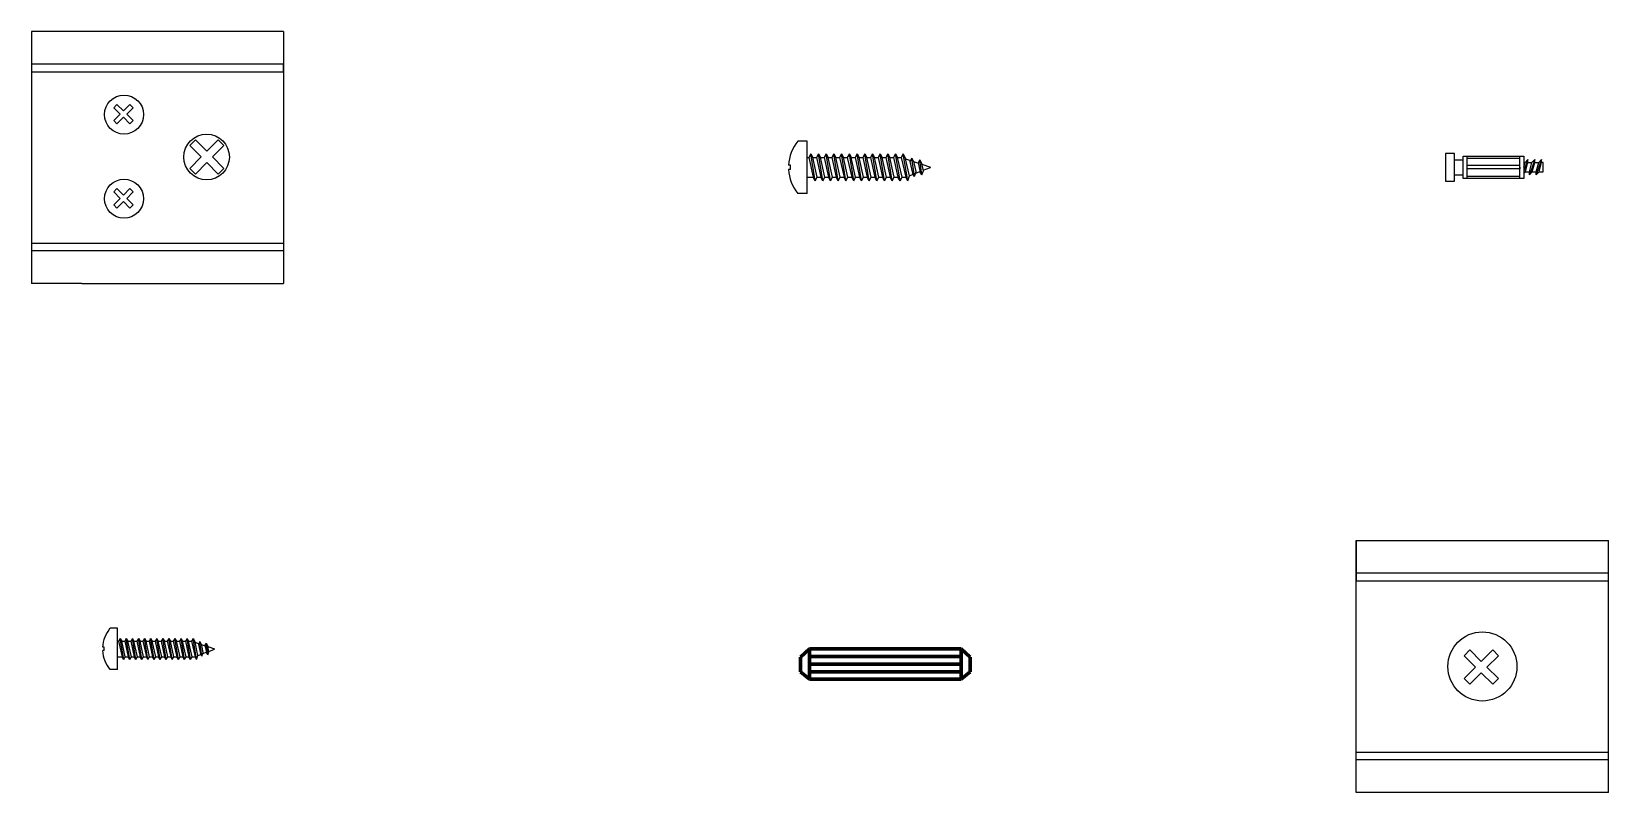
# Model space of a CAD drawing. Header units: millimetres. Extents: x 923 to 1301, y 1500 to 1757.
# Drawn here: x 1009.8 to 1134.9, y 1500.1 to 1560.5 of the extents above; entities that cross this region are included whole.
import ezdxf

# ---------------------------------------------------------------- set-up
doc = ezdxf.new("R2010")
doc.units = ezdxf.units.MM
doc.layers.add('VITI E CERNIERE', color=8, linetype='Continuous')

# ---------------------------------------------------------------- blocks, each defined once
blk = doc.blocks.new('tassello')
at = {"layer": 'VITI E CERNIERE', "linetype": 'ByBlock', "lineweight": 100}
for p, q in [((0, 0.513), (0.209, 0.7)), ((0, 0.513), (0, 0.175)), ((0.209, 0.7), (3.709, 0.7)), ((0.209, 0.7), (0.209, 0)), ((0.209, 0.7), (0.209, 0.525)), ((0.209, 0.525), (0.745, 0.525)), ((0.745, 0.525), (3.709, 0.525)), ((3.918, 0.513), (3.709, 0.7)), ((3.709, 0.7), (3.709, 0)), ((3.918, 0.513), (3.918, 0.175)), ((0.209, 0), (0, 0.175)), ((0.209, 0.35), (0.902, 0.35)), ((0.902, 0.175), (0.209, 0.175)), ((0.902, 0.35), (0.902, 0.35)), ((0.902, 0.35), (3.709, 0.35)), ((0.902, 0.175), (3.709, 0.175)), ((3.709, 0), (3.918, 0.175)), ((3.709, 0), (0.209, 0))]:
    blk.add_line(p, q, dxfattribs=at)
blk = doc.blocks.new('vitetassello')
at = {"layer": 'VITI E CERNIERE'}
for p, q in [((-0.13, 0.382), (-0.13, 1.582)), ((-0.13, 1.582), (-0.056, 1.582)), ((-0.056, 1.758), (-0.056, 1.582)), ((-0.056, 1.582), (0.227, 1.582)), ((0.227, 1.582), (0.239, 1.582)), ((0.239, 1.758), (0.239, 1.582)), ((0.239, 1.582), (0.312, 1.582)), ((0.312, 1.582), (0.312, 0.382)), ((-0.13, 1.502), (0.312, 1.502)), ((-0.091, 0.462), (-0.091, 1.502)), ((0.058, 0.462), (0.058, 1.502)), ((0.128, 0.462), (0.128, 1.502)), ((0.27, 1.502), (0.27, 0.462)), ((0.312, 1.502), (0.312, 1.502)), ((-0.13, 0.462), (0.312, 0.462)), ((0.312, 0.382), (-0.13, 0.382)), ((0, 0.348), (0, 0.271)), ((0.093, 0.462), (0.058, 0.462)), ((0.076, 0.462), (0.111, 0.462)), ((0.093, 0.462), (0.128, 0.462)), ((0.186, 0.382), (0.186, 0.357)), ((0, 0.212), (0, 0.136)), ((0, 0.077), (0, 0)), ((0.186, 0.298), (0.186, 0.221)), ((0.186, 0.162), (0.186, 0.086)), ((0.186, 0), (0.186, 0.027)), ((0, 0), (0.186, 0))]:
    blk.add_line(p, q, dxfattribs=at)
blk.add_lwpolyline([(0.364, 1.758), (0.364, 1.935), (-0.181, 1.935), (-0.181, 1.758)], close=True, dxfattribs=at)
for points in [[(-0.033, 0.382), (0, 0.348), (0.186, 0.298), (0.243, 0.298), (0.012, 0.382)], [(0.093, 0.382), (0.186, 0.357), (0.243, 0.298)], [(-0.057, 0.271), (0, 0.212), (0.186, 0.162), (0.243, 0.162), (-0.057, 0.271), (0, 0.271), (0.186, 0.221), (0.243, 0.162)], [(-0.057, 0.136), (0, 0.077), (0.186, 0.027), (0.243, 0.027), (-0.057, 0.136), (0, 0.136), (0.186, 0.086), (0.243, 0.027)]]:
    blk.add_lwpolyline(points, dxfattribs=at)

msp = doc.modelspace()

# ---------------------------------------------------------------- linework, layer by layer
for p, q in [((1071.37, 1551.81), (1070.63, 1551.81)), ((1071.37, 1547.65), (1071.37, 1551.81)), ((1071.37, 1550.51), (1071.5, 1550.51)), ((1071.66, 1550.79), (1071.5, 1550.51)), ((1071.5, 1550.51), (1071.85, 1548.95)), ((1071.66, 1550.79), (1071.82, 1550.51)), ((1072.01, 1548.67), (1071.66, 1550.79)), ((1071.82, 1550.51), (1072.11, 1550.51)), ((1072.17, 1548.95), (1071.82, 1550.51)), ((1072.27, 1550.79), (1072.11, 1550.51)), ((1072.11, 1550.51), (1072.46, 1548.95)), ((1072.27, 1550.79), (1072.43, 1550.51)), ((1072.62, 1548.67), (1072.27, 1550.79)), ((1072.43, 1550.51), (1072.72, 1550.51)), ((1072.78, 1548.95), (1072.43, 1550.51)), ((1072.88, 1550.79), (1072.72, 1550.51)), ((1072.72, 1550.51), (1073.07, 1548.95)), ((1072.88, 1550.79), (1073.04, 1550.51)), ((1073.23, 1548.67), (1072.88, 1550.79)), ((1073.04, 1550.51), (1073.33, 1550.51)), ((1073.39, 1548.95), (1073.04, 1550.51)), ((1073.49, 1550.79), (1073.33, 1550.51)), ((1073.33, 1550.51), (1073.68, 1548.95)), ((1073.49, 1550.79), (1073.65, 1550.51)), ((1073.84, 1548.67), (1073.49, 1550.79)), ((1073.65, 1550.51), (1073.95, 1550.51)), ((1074, 1548.95), (1073.65, 1550.51)), ((1074.1, 1550.79), (1073.95, 1550.51)), ((1073.95, 1550.51), (1074.3, 1548.95)), ((1074.1, 1550.79), (1074.26, 1550.51)), ((1074.45, 1548.67), (1074.1, 1550.79)), ((1074.26, 1550.51), (1074.56, 1550.51)), ((1074.61, 1548.95), (1074.26, 1550.51)), ((1074.72, 1550.79), (1074.56, 1550.51)), ((1074.56, 1550.51), (1074.91, 1548.95)), ((1074.72, 1550.79), (1074.87, 1550.51)), ((1075.07, 1548.67), (1074.72, 1550.79)), ((1074.87, 1550.51), (1075.17, 1550.51)), ((1075.22, 1548.95), (1074.87, 1550.51)), ((1075.33, 1550.79), (1075.17, 1550.51)), ((1075.17, 1550.51), (1075.52, 1548.95)), ((1075.33, 1550.79), (1075.49, 1550.51)), ((1075.68, 1548.67), (1075.33, 1550.79)), ((1075.49, 1550.51), (1075.78, 1550.51)), ((1075.84, 1548.95), (1075.49, 1550.51)), ((1075.94, 1550.79), (1075.78, 1550.51)), ((1075.78, 1550.51), (1076.13, 1548.95)), ((1075.94, 1550.79), (1076.1, 1550.51)), ((1076.29, 1548.67), (1075.94, 1550.79)), ((1076.1, 1550.51), (1076.39, 1550.51)), ((1076.45, 1548.95), (1076.1, 1550.51)), ((1076.55, 1550.79), (1076.39, 1550.51)), ((1076.39, 1550.51), (1076.74, 1548.95)), ((1076.55, 1550.79), (1076.71, 1550.51)), ((1076.9, 1548.67), (1076.55, 1550.79)), ((1076.71, 1550.51), (1077.01, 1550.51)), ((1077.06, 1548.95), (1076.71, 1550.51)), ((1077.16, 1550.79), (1077.01, 1550.51)), ((1077.01, 1550.51), (1077.36, 1548.95)), ((1077.16, 1550.79), (1077.32, 1550.51)), ((1077.51, 1548.67), (1077.16, 1550.79)), ((1077.32, 1550.51), (1077.62, 1550.51)), ((1077.67, 1548.95), (1077.32, 1550.51)), ((1077.78, 1550.79), (1077.62, 1550.51)), ((1077.62, 1550.51), (1077.97, 1548.95)), ((1077.78, 1550.79), (1077.93, 1550.51)), ((1078.13, 1548.67), (1077.78, 1550.79)), ((1077.93, 1550.51), (1078.23, 1550.51)), ((1078.28, 1548.95), (1077.93, 1550.51)), ((1078.39, 1550.79), (1078.23, 1550.51)), ((1078.23, 1550.51), (1078.58, 1548.95)), ((1078.39, 1550.79), (1078.55, 1550.51)), ((1078.74, 1548.67), (1078.39, 1550.79)), ((1078.55, 1550.51), (1078.84, 1550.51)), ((1078.9, 1548.95), (1078.55, 1550.51)), ((1079, 1550.79), (1078.84, 1550.51)), ((1078.84, 1550.51), (1079.19, 1548.95)), ((1079, 1550.79), (1079.18, 1550.4)), ((1079.35, 1548.67), (1079, 1550.79)), ((1079.18, 1550.4), (1079.57, 1550.27)), ((1079.48, 1549.06), (1079.18, 1550.4)), ((1079.68, 1550.47), (1079.52, 1550.19)), ((1079.52, 1550.19), (1079.73, 1549.27)), ((1079.89, 1549), (1079.68, 1550.47)), ((1079.68, 1550.47), (1079.87, 1550.08)), ((1079.81, 1550.19), (1080.2, 1550.06)), ((1080.02, 1549.39), (1079.87, 1550.08)), ((1080.32, 1550.32), (1080.19, 1550.1)), ((1080.19, 1550.1), (1080.35, 1549.36)), ((1080.48, 1549.14), (1080.32, 1550.32)), ((1080.32, 1550.32), (1080.46, 1550.01)), ((1070.04, 1549.9), (1069.9, 1549.9)), ((1070.04, 1549.57), (1069.9, 1549.57)), ((1070.04, 1549.57), (1070.04, 1549.9)), ((1071.37, 1548.95), (1071.85, 1548.95)), ((1072.01, 1548.67), (1071.85, 1548.95)), ((1072.01, 1548.67), (1072.17, 1548.95)), ((1072.17, 1548.95), (1072.46, 1548.95)), ((1072.62, 1548.67), (1072.46, 1548.95)), ((1072.62, 1548.67), (1072.78, 1548.95)), ((1072.78, 1548.95), (1073.07, 1548.95)), ((1073.23, 1548.67), (1073.07, 1548.95)), ((1073.23, 1548.67), (1073.39, 1548.95)), ((1073.39, 1548.95), (1073.68, 1548.95)), ((1073.84, 1548.67), (1073.68, 1548.95)), ((1073.84, 1548.67), (1074, 1548.95)), ((1074, 1548.95), (1074.3, 1548.95)), ((1074.45, 1548.67), (1074.3, 1548.95)), ((1074.45, 1548.67), (1074.61, 1548.95)), ((1074.61, 1548.95), (1074.91, 1548.95)), ((1075.07, 1548.67), (1074.91, 1548.95)), ((1075.07, 1548.67), (1075.22, 1548.95)), ((1075.22, 1548.95), (1075.52, 1548.95)), ((1075.68, 1548.67), (1075.52, 1548.95)), ((1075.68, 1548.67), (1075.84, 1548.95)), ((1075.84, 1548.95), (1076.13, 1548.95)), ((1076.29, 1548.67), (1076.13, 1548.95)), ((1076.29, 1548.67), (1076.45, 1548.95)), ((1076.45, 1548.95), (1076.74, 1548.95)), ((1076.9, 1548.67), (1076.74, 1548.95)), ((1076.9, 1548.67), (1077.06, 1548.95)), ((1077.06, 1548.95), (1077.36, 1548.95)), ((1077.51, 1548.67), (1077.36, 1548.95)), ((1077.51, 1548.67), (1077.67, 1548.95)), ((1077.67, 1548.95), (1077.97, 1548.95)), ((1078.13, 1548.67), (1077.97, 1548.95)), ((1078.13, 1548.67), (1078.28, 1548.95)), ((1078.28, 1548.95), (1078.58, 1548.95)), ((1078.74, 1548.67), (1078.58, 1548.95)), ((1078.74, 1548.67), (1078.9, 1548.95)), ((1078.9, 1548.95), (1079.19, 1548.95)), ((1079.35, 1548.67), (1079.19, 1548.95)), ((1079.35, 1548.67), (1079.48, 1549.06)), ((1079.48, 1549.06), (1079.78, 1549.18)), ((1079.89, 1549), (1079.73, 1549.27)), ((1079.89, 1549), (1080.02, 1549.39)), ((1079.98, 1549.26), (1080.34, 1549.4)), ((1079.98, 1549.26), (1080.01, 1549.27)), ((1080.48, 1549.14), (1080.35, 1549.36)), ((1080.59, 1549.45), (1080.46, 1550.01)), ((1080.47, 1549.97), (1081.15, 1549.74)), ((1080.48, 1549.14), (1080.59, 1549.45)), ((1080.58, 1549.5), (1081.15, 1549.72)), ((1071.37, 1547.65), (1070.63, 1547.65)), ((1016.65, 1513.15), (1016.07, 1513.15)), ((1016.65, 1509.87), (1016.65, 1513.15)), ((1015.6, 1511.64), (1015.49, 1511.64)), ((1015.6, 1511.38), (1015.49, 1511.38)), ((1015.6, 1511.38), (1015.6, 1511.64)), ((1016.65, 1512.13), (1016.75, 1512.13)), ((1016.87, 1512.34), (1016.75, 1512.13)), ((1016.75, 1512.13), (1017.03, 1510.89)), ((1016.87, 1512.34), (1017, 1512.13)), ((1017.15, 1510.68), (1016.87, 1512.34)), ((1017, 1512.13), (1017.23, 1512.13)), ((1017.27, 1510.89), (1017, 1512.13)), ((1017.36, 1512.34), (1017.23, 1512.13)), ((1017.23, 1512.13), (1017.51, 1510.89)), ((1017.36, 1512.34), (1017.48, 1512.13)), ((1017.63, 1510.68), (1017.36, 1512.34)), ((1017.48, 1512.13), (1017.71, 1512.13)), ((1017.76, 1510.89), (1017.48, 1512.13)), ((1017.84, 1512.34), (1017.71, 1512.13)), ((1017.71, 1512.13), (1017.99, 1510.89)), ((1017.84, 1512.34), (1017.96, 1512.13)), ((1018.11, 1510.68), (1017.84, 1512.34)), ((1017.96, 1512.13), (1018.2, 1512.13)), ((1018.24, 1510.89), (1017.96, 1512.13)), ((1018.32, 1512.34), (1018.2, 1512.13)), ((1018.2, 1512.13), (1018.47, 1510.89)), ((1018.32, 1512.34), (1018.45, 1512.13)), ((1018.6, 1510.68), (1018.32, 1512.34)), ((1018.45, 1512.13), (1018.68, 1512.13)), ((1018.72, 1510.89), (1018.45, 1512.13)), ((1018.8, 1512.34), (1018.68, 1512.13)), ((1018.68, 1512.13), (1018.95, 1510.89)), ((1018.8, 1512.34), (1018.93, 1512.13)), ((1019.08, 1510.68), (1018.8, 1512.34)), ((1018.93, 1512.13), (1019.16, 1512.13)), ((1019.2, 1510.89), (1018.93, 1512.13)), ((1019.29, 1512.34), (1019.16, 1512.13)), ((1019.16, 1512.13), (1019.44, 1510.89)), ((1019.29, 1512.34), (1019.41, 1512.13)), ((1019.56, 1510.68), (1019.29, 1512.34)), ((1019.41, 1512.13), (1019.64, 1512.13)), ((1019.69, 1510.89), (1019.41, 1512.13)), ((1019.77, 1512.34), (1019.64, 1512.13)), ((1019.64, 1512.13), (1019.92, 1510.89)), ((1019.77, 1512.34), (1019.89, 1512.13)), ((1020.04, 1510.68), (1019.77, 1512.34)), ((1019.89, 1512.13), (1020.13, 1512.13)), ((1020.17, 1510.89), (1019.89, 1512.13)), ((1020.25, 1512.34), (1020.13, 1512.13)), ((1020.13, 1512.13), (1020.4, 1510.89)), ((1020.25, 1512.34), (1020.38, 1512.13)), ((1020.53, 1510.68), (1020.25, 1512.34)), ((1020.38, 1512.13), (1020.61, 1512.13)), ((1020.65, 1510.89), (1020.38, 1512.13)), ((1020.73, 1512.34), (1020.61, 1512.13)), ((1020.61, 1512.13), (1020.88, 1510.89)), ((1020.73, 1512.34), (1020.86, 1512.13)), ((1021.01, 1510.68), (1020.73, 1512.34)), ((1020.86, 1512.13), (1021.09, 1512.13)), ((1021.13, 1510.89), (1020.86, 1512.13)), ((1021.22, 1512.34), (1021.09, 1512.13)), ((1021.09, 1512.13), (1021.37, 1510.89)), ((1021.22, 1512.34), (1021.34, 1512.13)), ((1021.49, 1510.68), (1021.22, 1512.34)), ((1021.34, 1512.13), (1021.57, 1512.13)), ((1021.62, 1510.89), (1021.34, 1512.13)), ((1021.7, 1512.34), (1021.57, 1512.13)), ((1021.57, 1512.13), (1021.85, 1510.89)), ((1021.7, 1512.34), (1021.82, 1512.13)), ((1021.97, 1510.68), (1021.7, 1512.34)), ((1021.82, 1512.13), (1022.06, 1512.13)), ((1022.1, 1510.89), (1021.82, 1512.13)), ((1022.18, 1512.34), (1022.06, 1512.13)), ((1022.06, 1512.13), (1022.33, 1510.89)), ((1022.18, 1512.34), (1022.3, 1512.13)), ((1022.46, 1510.68), (1022.18, 1512.34)), ((1022.3, 1512.13), (1022.54, 1512.13)), ((1022.58, 1510.89), (1022.3, 1512.13)), ((1022.66, 1512.34), (1022.54, 1512.13)), ((1022.54, 1512.13), (1022.81, 1510.89)), ((1022.66, 1512.34), (1022.81, 1512.04)), ((1022.94, 1510.68), (1022.66, 1512.34)), ((1022.81, 1512.04), (1023.11, 1511.93)), ((1023.04, 1510.98), (1022.81, 1512.04)), ((1023.2, 1512.09), (1023.08, 1511.87)), ((1023.08, 1511.87), (1023.24, 1511.15)), ((1023.36, 1510.93), (1023.2, 1512.09)), ((1023.2, 1512.09), (1023.35, 1511.78)), ((1023.31, 1511.87), (1023.61, 1511.77)), ((1023.47, 1511.24), (1023.35, 1511.78)), ((1023.36, 1510.93), (1023.47, 1511.24)), ((1023.43, 1511.14), (1023.72, 1511.25)), ((1023.7, 1511.97), (1023.6, 1511.8)), ((1023.6, 1511.8), (1023.73, 1511.22)), ((1023.83, 1511.05), (1023.7, 1511.97)), ((1023.7, 1511.97), (1023.82, 1511.73)), ((1023.91, 1511.29), (1023.82, 1511.73)), ((1023.82, 1511.7), (1024.36, 1511.52)), ((1023.83, 1511.05), (1023.91, 1511.29)), ((1023.91, 1511.32), (1024.36, 1511.5)), ((1016.65, 1510.89), (1017.03, 1510.89)), ((1017.15, 1510.68), (1017.03, 1510.89)), ((1017.15, 1510.68), (1017.27, 1510.89)), ((1017.27, 1510.89), (1017.51, 1510.89)), ((1017.63, 1510.68), (1017.51, 1510.89)), ((1017.63, 1510.68), (1017.76, 1510.89)), ((1017.76, 1510.89), (1017.99, 1510.89)), ((1018.11, 1510.68), (1017.99, 1510.89)), ((1018.11, 1510.68), (1018.24, 1510.89)), ((1018.24, 1510.89), (1018.47, 1510.89)), ((1018.6, 1510.68), (1018.47, 1510.89)), ((1018.6, 1510.68), (1018.72, 1510.89)), ((1018.72, 1510.89), (1018.95, 1510.89)), ((1019.08, 1510.68), (1018.95, 1510.89)), ((1019.08, 1510.68), (1019.2, 1510.89)), ((1019.2, 1510.89), (1019.44, 1510.89)), ((1019.56, 1510.68), (1019.44, 1510.89)), ((1019.56, 1510.68), (1019.69, 1510.89)), ((1019.69, 1510.89), (1019.92, 1510.89)), ((1020.04, 1510.68), (1019.92, 1510.89)), ((1020.04, 1510.68), (1020.17, 1510.89)), ((1020.17, 1510.89), (1020.4, 1510.89)), ((1020.53, 1510.68), (1020.4, 1510.89)), ((1020.53, 1510.68), (1020.65, 1510.89)), ((1020.65, 1510.89), (1020.88, 1510.89)), ((1021.01, 1510.68), (1020.88, 1510.89)), ((1021.01, 1510.68), (1021.13, 1510.89)), ((1021.13, 1510.89), (1021.37, 1510.89)), ((1021.49, 1510.68), (1021.37, 1510.89)), ((1021.49, 1510.68), (1021.62, 1510.89)), ((1021.62, 1510.89), (1021.85, 1510.89)), ((1021.97, 1510.68), (1021.85, 1510.89)), ((1021.97, 1510.68), (1022.1, 1510.89)), ((1022.1, 1510.89), (1022.33, 1510.89)), ((1022.46, 1510.68), (1022.33, 1510.89)), ((1022.46, 1510.68), (1022.58, 1510.89)), ((1022.58, 1510.89), (1022.81, 1510.89)), ((1022.94, 1510.68), (1022.81, 1510.89)), ((1022.94, 1510.68), (1023.04, 1510.98)), ((1023.04, 1510.98), (1023.28, 1511.08)), ((1023.36, 1510.93), (1023.24, 1511.15)), ((1023.43, 1511.14), (1023.46, 1511.15)), ((1023.83, 1511.05), (1023.73, 1511.22)), ((1016.65, 1509.87), (1016.07, 1509.87))]:
    msp.add_line(p, q)
for centre, radius, start, end in [((1073.19, 1549.73), 3.3, 140.8803, 177.1067), ((1073.19, 1549.73), 3.3, 182.8933, 219.1197), ((1081.15, 1549.73), 0.00881, 291.5364, 71.4797), ((1018.08, 1511.51), 2.6, 140.8803, 177.1067), ((1018.08, 1511.51), 2.6, 182.8933, 219.1197), ((1024.36, 1511.51), 0.00695, 291.5364, 71.4797)]:
    msp.add_arc(centre, radius, start, end)
at = {"layer": 'VITI E CERNIERE'}
for p, q in [((1009.84, 1560.51), (1009.84, 1540.51)), ((1013.84, 1560.51), (1009.84, 1560.51)), ((1029.84, 1560.51), (1013.84, 1560.51)), ((1029.84, 1560.51), (1029.84, 1540.51)), ((1029.84, 1557.91), (1009.84, 1557.91)), ((1029.84, 1557.31), (1029.84, 1557.91)), ((1009.84, 1557.31), (1029.84, 1557.31)), ((1016.62, 1554.72), (1016.37, 1554.46)), ((1016.37, 1554.46), (1016.88, 1553.95)), ((1016.88, 1553.95), (1016.37, 1553.44)), ((1017.13, 1554.21), (1016.62, 1554.72)), ((1017.65, 1554.72), (1017.13, 1554.21)), ((1017.39, 1553.95), (1017.9, 1554.46)), ((1017.9, 1553.44), (1017.39, 1553.95)), ((1017.9, 1554.46), (1017.65, 1554.72)), ((1016.37, 1553.44), (1016.62, 1553.18)), ((1016.62, 1553.18), (1017.13, 1553.7)), ((1017.13, 1553.7), (1017.65, 1553.18)), ((1017.65, 1553.18), (1017.9, 1553.44)), ((1022.85, 1551.91), (1022.4, 1551.46)), ((1022.4, 1551.46), (1023.3, 1550.56)), ((1023.75, 1551.01), (1022.85, 1551.91)), ((1024.65, 1551.91), (1023.75, 1551.01)), ((1024.2, 1550.56), (1025.1, 1551.46)), ((1025.1, 1551.46), (1024.65, 1551.91)), ((1023.3, 1550.56), (1022.4, 1549.65)), ((1022.85, 1549.2), (1023.75, 1550.11)), ((1023.75, 1550.11), (1024.65, 1549.2)), ((1025.1, 1549.65), (1024.2, 1550.56)), ((1022.4, 1549.65), (1022.85, 1549.2)), ((1024.65, 1549.2), (1025.1, 1549.65)), ((1016.62, 1548.04), (1016.37, 1547.78)), ((1016.37, 1547.78), (1016.88, 1547.27)), ((1017.13, 1547.53), (1016.62, 1548.04)), ((1017.65, 1548.04), (1017.13, 1547.53)), ((1017.39, 1547.27), (1017.9, 1547.78)), ((1017.9, 1547.78), (1017.65, 1548.04)), ((1016.88, 1547.27), (1016.37, 1546.76)), ((1016.37, 1546.76), (1016.62, 1546.5)), ((1016.62, 1546.5), (1017.13, 1547.02)), ((1017.13, 1547.02), (1017.65, 1546.5)), ((1017.9, 1546.76), (1017.39, 1547.27)), ((1017.65, 1546.5), (1017.9, 1546.76)), ((1009.84, 1543.71), (1029.84, 1543.71)), ((1029.84, 1543.11), (1009.84, 1543.11)), ((1029.84, 1543.71), (1029.84, 1543.11)), ((1013.84, 1540.51), (1009.84, 1540.51)), ((1013.84, 1540.51), (1029.84, 1540.51)), ((1114.94, 1500.12), (1114.94, 1520.12)), ((1114.94, 1520.12), (1134.94, 1520.12)), ((1114.94, 1520.12), (1114.94, 1516.92)), ((1134.94, 1500.12), (1134.94, 1520.12)), ((1134.94, 1517.52), (1114.94, 1517.52)), ((1114.94, 1516.92), (1134.94, 1516.92)), ((1123.5, 1510.97), (1123.95, 1511.43)), ((1123.95, 1511.43), (1124.85, 1510.52)), ((1124.85, 1510.52), (1125.76, 1511.43)), ((1125.76, 1511.43), (1126.21, 1510.97)), ((1124.4, 1510.07), (1123.5, 1510.97)), ((1123.5, 1509.17), (1124.4, 1510.07)), ((1126.21, 1510.97), (1125.3, 1510.07)), ((1125.3, 1510.07), (1126.21, 1509.17)), ((1123.95, 1508.72), (1123.5, 1509.17)), ((1124.85, 1509.62), (1123.95, 1508.72)), ((1125.76, 1508.72), (1124.85, 1509.62)), ((1126.21, 1509.17), (1125.76, 1508.72)), ((1114.94, 1503.32), (1134.94, 1503.32)), ((1114.94, 1500.12), (1114.94, 1503.32)), ((1134.94, 1502.72), (1114.94, 1502.72)), ((1134.94, 1500.12), (1114.94, 1500.12))]:
    msp.add_line(p, q, dxfattribs=at)
for centre, radius in [((1017.18, 1553.92), 1.55), ((1023.73, 1550.55), 1.81), ((1017.18, 1547.24), 1.55), ((1124.94, 1510.12), 2.74)]:
    msp.add_circle(centre, radius, dxfattribs=at)

# ---------------------------------------------------------------- block references
at = {"layer": 'VITI E CERNIERE', "xscale": 4.000000000000114, "yscale": 4.000000000000114, "zscale": 4.000000000000114, "rotation": 89.99999999999999}
msp.add_blockref('vitetassello', (1129.75, 1549.37), dxfattribs=at)
at = {"layer": 'VITI E CERNIERE', "xscale": 3.439626959138065, "yscale": 3.439626959138065, "zscale": 3.439626959138065}
msp.add_blockref('tassello', (1070.84, 1509.1), dxfattribs=at)

doc.saveas('drawing.dxf')
